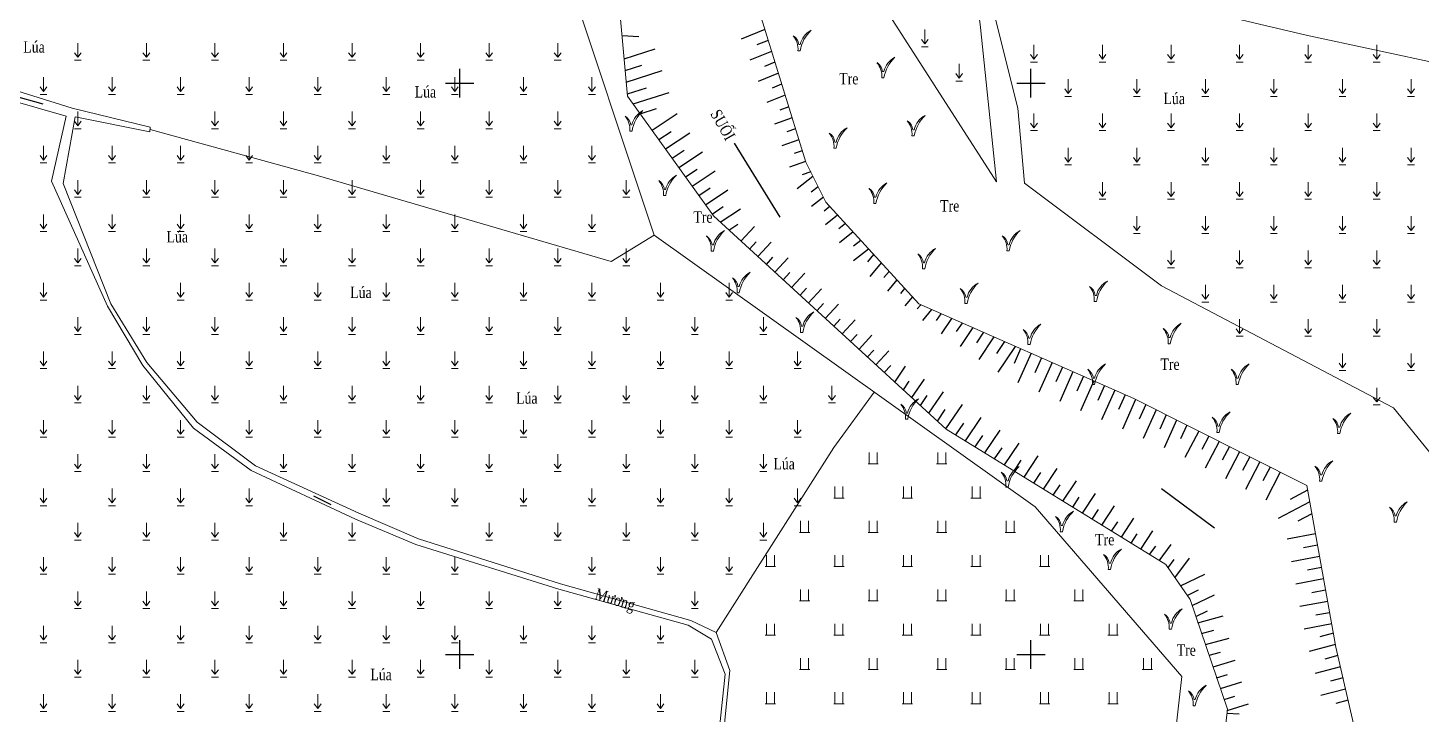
# Model space of a CAD drawing. Header units: metres. Extents: x 585499 to 586851, y 1565849 to 1566901.
# Drawn here: x 586262.2 to 586384.1, y 1566494.8 to 1566554.8 of the extents above; entities that cross this region are included whole.
import ezdxf

# ---------------------------------------------------------------- set-up
doc = ezdxf.new("R2010")
doc.units = ezdxf.units.M
for name, color, linetype, lineweight in [('duong bo', 97, 'Continuous', 0), ('Ghi chu', 2, 'Continuous', 5), ('text', 7, 'Continuous', 0), ('ThucVat', 90, 'Continuous', 0), ('thuy van', 111, 'Continuous', 0)]:
    doc.layers.add(name, color=color, linetype=linetype, lineweight=lineweight)
doc.layers.add('K_HUNG', color=7, linetype='Continuous')
doc.layers.add('taluy', color=15, linetype='Continuous')
doc.styles.add('ghi chu', font='times.ttf', dxfattribs={"height": 1})
doc.styles.get("Standard").update_dxf_attribs({"font": 'simplex.shx'})
doc.linetypes.add('B_DAP_CAO2', pattern='A,0.2,[130,ltypeshp.shx,S=0.75,R=0,X=0,Y=-0.75],1.2,[130,ltypeshp.shx,S=0.25,R=0,X=0,Y=-0.25],1', length=2.4)
doc.linetypes.add('TAluy-500N', pattern='A,0.667,[130,ltypeshp.shx,S=-0.25,R=0,X=0.25,Y=-0.25],0.333', length=1)
doc.dimstyles.get("Standard").update_dxf_attribs({"dimtxt": 0.18, "dimasz": 0.18, "dimexe": 0.18, "dimexo": 0.0625, "dimgap": 0.09, "dimtad": 0, "dimtih": 1, "dimtoh": 1, "dimdec": 4, "dimzin": 0, "dimdsep": 46, "dimtxsty": 'Standard', "dimcen": 0.09, "dimadec": 0, "dimazin": 0, "dimtfac": 1, "dimtdec": 4, "dimtofl": 0, "dimtmove": 0, "dimatfit": 3, "dimfxl": 1, "dimtolj": 1, "dimtzin": 0, "dimarcsym": 0})

# ---------------------------------------------------------------- blocks, each defined once
blk = doc.blocks.new('fdsa')
at = {"layer": 'ThucVat', "color": 8}
for p, q in [((586981.43, 1565459.99), (586981.43, 1565458.99)), ((586982.13, 1565459.99), (586982.13, 1565458.99))]:
    blk.add_line(p, q, dxfattribs=at)
blk.add_lwpolyline([(586981.33, 1565458.99), (586982.23, 1565458.99)], dxfattribs=at)
blk = doc.blocks.new('aa')
at = {"layer": 'ThucVat', "color": 8}
for p, q in [((586849.35, 1565409.62), (586849.35, 1565410.87)), ((586849.35, 1565409.62), (586849.05, 1565410.02)), ((586849.35, 1565409.62), (586849.65, 1565410.02)), ((586849.05, 1565409.37), (586849.65, 1565409.37))]:
    blk.add_line(p, q, dxfattribs=at)
blk = doc.blocks.new('tre')
at = {"layer": 'Ghi chu', "color": 8}
blk.add_line((-0.46, 2.17), (-0.03, 2.17), dxfattribs=at)
at = {"layer": 'Ghi chu'}
blk.add_line((-0.78, 0), (0, 0), dxfattribs=at)
at = {"layer": 'Ghi chu', "color": 8}
for centre, major_axis, start_param, end_param in [((-4.77, 1.61), (3.08, 3.08), 5.627469, 6.498728), ((-7.85, 0.69), (-5.02, 5.02), 3.830367, 4.628632), ((7.57, 0.31), (-5.53, 5.53), -0.284539, 0.544452), ((12.59, -2.1), (-9.02, 9.02), -0.027251, 0.620222)]:
    blk.add_ellipse(centre, major_axis=major_axis, ratio=1, start_param=start_param, end_param=end_param, dxfattribs=at)

msp = doc.modelspace()

# ---------------------------------------------------------------- linework, layer by layer
at = {"layer": 'duong bo', "color": 8, "elevation": 14.25}
for points in [[(586346.98, 1566541.36), (586336.07, 1566558.39), (586335.96, 1566584.8), (586347.79, 1566601.64), (586348.81, 1566612.35), (586344.08, 1566644.25), (586339.7, 1566670.9), (586339.59, 1566687.54), (586350.52, 1566688.17)], [(586319.31, 1566660.74), (586319.64, 1566656.94), (586327.71, 1566637.5), (586322.05, 1566616.53), (586301.93, 1566613.95), (586299.66, 1566606.95), (586291.01, 1566597.59), (586309.01, 1566560.84), (586317.01, 1566536.7), (586350.38, 1566512.93), (586363.21, 1566498.07), (586363.21, 1566498.07)], [(586347.1, 1566560.59), (586374.08, 1566554.21), (586392.03, 1566550.36)], [(586313.25, 1566534.4), (586287.64, 1566541.88), (586272.9, 1566545.94)], [(586349.43, 1566541.25), (586361.42, 1566532.26), (586381.72, 1566521.59), (586390.76, 1566510.48), (586395.68, 1566506.43)], [(586313.25, 1566534.4), (586317.01, 1566536.7)], [(586322.44, 1566501.92), (586332.76, 1566518.11), (586336.29, 1566522.97)], [(586352.21, 1566470.91), (586362.19, 1566489.06), (586363.21, 1566498.07)]]:
    msp.add_lwpolyline(points, dxfattribs=at)
at = {"layer": 'duong bo', "color": 8, "linetype": 'B_DAP_CAO2', "elevation": 14.25}
for points in [[(586350.52, 1566688.17), (586352.03, 1566646.39), (586353.63, 1566625.37), (586354.48, 1566621.83), (586357.63, 1566618.27), (586356.1, 1566589.3), (586345.38, 1566562.03), (586345, 1566559.65), (586345.58, 1566554.88), (586346.98, 1566541.36)], [(586349.43, 1566541.25), (586348.84, 1566547.83), (586346.9, 1566555.6), (586346.63, 1566558.86), (586347.39, 1566561.66), (586356.52, 1566582.36), (586359.15, 1566589.06), (586360.75, 1566615.84), (586361.37, 1566620.88), (586361.48, 1566621.4)]]:
    msp.add_lwpolyline(points, dxfattribs=at)
at = {"layer": 'K_HUNG', "color": 8}
for p, q in [((586300, 1566548.75), (586300, 1566551.25)), ((586350, 1566548.75), (586350, 1566551.25)), ((586298.75, 1566550), (586301.25, 1566550)), ((586348.75, 1566550), (586351.25, 1566550)), ((586300, 1566498.75), (586300, 1566501.25)), ((586350, 1566498.75), (586350, 1566501.25)), ((586298.75, 1566500), (586301.25, 1566500)), ((586348.75, 1566500), (586351.25, 1566500))]:
    msp.add_line(p, q, dxfattribs=at)
at = {"layer": 'taluy', "color": 8}
for p, q in [((586326.7, 1566554.71), (586324.63, 1566553.87)), ((586314.21, 1566554.17), (586315.68, 1566554.08)), ((586327, 1566553.75), (586326, 1566553.35)), ((586314.39, 1566552.13), (586317.12, 1566553)), ((586327.29, 1566552.79), (586325.38, 1566552.02)), ((586314.49, 1566551.11), (586315.95, 1566551.58)), ((586314.58, 1566550.1), (586317.72, 1566551.1)), ((586327.59, 1566551.83), (586326.67, 1566551.46)), ((586327.89, 1566550.87), (586326.12, 1566550.16)), ((586328.18, 1566549.91), (586327.34, 1566549.57)), ((586314.68, 1566549.08), (586316.35, 1566549.61)), ((586315.19, 1566548.19), (586318.33, 1566549.19)), ((586328.48, 1566548.95), (586326.87, 1566548.31)), ((586315.8, 1566547.33), (586317.22, 1566547.79)), ((586316.84, 1566545.88), (586319.04, 1566547.34)), ((586328.8, 1566547.92), (586328.01, 1566547.64)), ((586329.09, 1566546.96), (586327.55, 1566546.42)), ((586317.43, 1566545.06), (586318.51, 1566545.78)), ((586318.01, 1566544.25), (586320.15, 1566545.67)), ((586329.69, 1566545.05), (586328.2, 1566544.53)), ((586329.39, 1566546.01), (586328.63, 1566545.74)), ((586318.59, 1566543.43), (586319.65, 1566544.14)), ((586319.17, 1566542.62), (586321.25, 1566544)), ((586329.98, 1566544.09), (586329.26, 1566543.84)), ((586319.76, 1566541.81), (586320.78, 1566542.49)), ((586330.28, 1566543.14), (586328.86, 1566542.65)), ((586320.34, 1566540.99), (586322.36, 1566542.34)), ((586330.92, 1566541.84), (586329.55, 1566540.77)), ((586330.72, 1566542.23), (586329.96, 1566541.97)), ((586320.92, 1566540.18), (586321.92, 1566540.84)), ((586321.5, 1566539.37), (586323.47, 1566540.67)), ((586331.38, 1566540.93), (586330.77, 1566540.46)), ((586331.84, 1566540.02), (586330.78, 1566539.2)), ((586322.09, 1566538.55), (586323.05, 1566539.2)), ((586322.81, 1566537.83), (586324.57, 1566539.01)), ((586332.41, 1566539.2), (586331.9, 1566538.8)), ((586323.57, 1566537.14), (586324.35, 1566537.65)), ((586333.08, 1566538.46), (586332.01, 1566537.62)), ((586333.76, 1566537.72), (586333.19, 1566537.27)), ((586324.62, 1566536.17), (586325.81, 1566537.45)), ((586334.44, 1566536.98), (586333.24, 1566536.04)), ((586325.36, 1566535.49), (586325.95, 1566536.13)), ((586326.1, 1566534.82), (586327.27, 1566536.09)), ((586335.79, 1566535.49), (586334.47, 1566534.46)), ((586335.11, 1566536.23), (586334.48, 1566535.74)), ((586326.84, 1566534.14), (586327.42, 1566534.78)), ((586327.57, 1566533.47), (586328.74, 1566534.73)), ((586336.22, 1566535.02), (586335.68, 1566534.37)), ((586336.9, 1566534.28), (586335.9, 1566533.08)), ((586328.31, 1566532.79), (586328.89, 1566533.42)), ((586329.05, 1566532.12), (586330.21, 1566533.37)), ((586337.58, 1566533.53), (586337.13, 1566532.99)), ((586338.26, 1566532.79), (586337.44, 1566531.8)), ((586329.79, 1566531.44), (586330.36, 1566532.07)), ((586330.52, 1566530.77), (586331.68, 1566532.01)), ((586338.94, 1566532.04), (586338.57, 1566531.6)), ((586331.26, 1566530.09), (586331.84, 1566530.71)), ((586332, 1566529.42), (586333.15, 1566530.65)), ((586339.62, 1566531.3), (586338.97, 1566530.52)), ((586340.35, 1566530.61), (586340.04, 1566530.24)), ((586341.3, 1566530.19), (586340.5, 1566529.23)), ((586332.74, 1566528.74), (586333.31, 1566529.36)), ((586333.47, 1566528.07), (586334.61, 1566529.3)), ((586342.11, 1566529.83), (586341.7, 1566529.23)), ((586343.04, 1566529.42), (586342.13, 1566528.07)), ((586343.97, 1566529.01), (586343.46, 1566528.26)), ((586334.21, 1566527.39), (586334.78, 1566528)), ((586334.95, 1566526.72), (586336.08, 1566527.94)), ((586344.9, 1566528.61), (586343.79, 1566526.95)), ((586345.83, 1566528.2), (586345.22, 1566527.29)), ((586346.76, 1566527.79), (586345.44, 1566525.83)), ((586335.69, 1566526.04), (586336.25, 1566526.65)), ((586336.43, 1566525.36), (586337.55, 1566526.58)), ((586347.69, 1566527.38), (586346.98, 1566526.33)), ((586348.62, 1566526.97), (586347.1, 1566524.72)), ((586349.09, 1566526.76), (586348.52, 1566525.47)), ((586350.01, 1566526.36), (586348.86, 1566523.78)), ((586350.93, 1566525.96), (586350.35, 1566524.66)), ((586351.84, 1566525.55), (586350.69, 1566522.97)), ((586337.16, 1566524.69), (586337.72, 1566525.3)), ((586338.09, 1566523.84), (586339.03, 1566525.23)), ((586339.58, 1566522.48), (586340.68, 1566524.11)), ((586352.76, 1566525.15), (586352.18, 1566523.86)), ((586353.67, 1566524.75), (586352.52, 1566522.15)), ((586354.59, 1566524.35), (586354.01, 1566523.05)), ((586338.83, 1566523.16), (586339.34, 1566523.92)), ((586341.07, 1566521.11), (586342.34, 1566522.99)), ((586355.5, 1566523.94), (586354.34, 1566521.34)), ((586356.42, 1566523.54), (586355.84, 1566522.24)), ((586357.33, 1566523.14), (586356.17, 1566520.53)), ((586340.32, 1566521.8), (586340.92, 1566522.67)), ((586342.56, 1566519.75), (586344, 1566521.87)), ((586358.25, 1566522.74), (586357.67, 1566521.43)), ((586359.16, 1566522.33), (586358, 1566519.71)), ((586360.05, 1566521.87), (586359.48, 1566520.59)), ((586341.81, 1566520.43), (586342.49, 1566521.43)), ((586344.26, 1566518.69), (586345.65, 1566520.75)), ((586360.95, 1566521.42), (586359.82, 1566518.9)), ((586361.84, 1566520.97), (586361.29, 1566519.73)), ((586362.74, 1566520.52), (586361.65, 1566518.08)), ((586343.41, 1566519.22), (586344.12, 1566520.26)), ((586345.96, 1566517.64), (586347.31, 1566519.63)), ((586363.63, 1566520.07), (586363.1, 1566518.88)), ((586364.68, 1566519.55), (586363.47, 1566517.25)), ((586345.11, 1566518.17), (586345.79, 1566519.18)), ((586346.81, 1566517.12), (586347.47, 1566518.09)), ((586347.67, 1566516.59), (586348.96, 1566518.5)), ((586365.57, 1566519.1), (586364.96, 1566517.94)), ((586366.46, 1566518.65), (586365.24, 1566516.32)), ((586367.36, 1566518.2), (586366.74, 1566517.02)), ((586348.52, 1566516.06), (586349.15, 1566517)), ((586349.4, 1566515.52), (586350.62, 1566517.39)), ((586368.25, 1566517.75), (586367.01, 1566515.38)), ((586369.14, 1566517.3), (586368.52, 1566516.11)), ((586370.04, 1566516.85), (586368.77, 1566514.45)), ((586350.25, 1566514.99), (586350.85, 1566515.92)), ((586351.1, 1566514.47), (586352.3, 1566516.29)), ((586370.93, 1566516.4), (586370.3, 1566515.19)), ((586371.82, 1566515.95), (586370.54, 1566513.52)), ((586351.95, 1566513.94), (586352.54, 1566514.84)), ((586352.8, 1566513.41), (586353.97, 1566515.2)), ((586374.21, 1566514.38), (586372.69, 1566513.58)), ((586353.65, 1566512.89), (586354.23, 1566513.77)), ((586354.51, 1566512.36), (586355.64, 1566514.1)), ((586374.4, 1566513.35), (586371.62, 1566511.9)), ((586355.36, 1566511.84), (586355.92, 1566512.7)), ((586356.21, 1566511.31), (586357.32, 1566513.01)), ((586357.91, 1566510.26), (586358.99, 1566511.92)), ((586374.59, 1566512.32), (586373.34, 1566511.66)), ((586357.06, 1566510.79), (586357.61, 1566511.62)), ((586359.61, 1566509.21), (586360.67, 1566510.82)), ((586358.76, 1566509.74), (586359.29, 1566510.55)), ((586360.37, 1566508.74), (586360.92, 1566509.49)), ((586361.22, 1566508.21), (586362.28, 1566509.63)), ((586374.9, 1566510.55), (586372.43, 1566510.08)), ((586375.08, 1566509.57), (586373.85, 1566509.33)), ((586361.99, 1566507.57), (586362.54, 1566508.31)), ((586362.6, 1566506.7), (586363.88, 1566508.44)), ((586375.26, 1566508.58), (586372.8, 1566508.12)), ((586363.08, 1566506.01), (586365.21, 1566507.02)), ((586375.44, 1566507.6), (586374.21, 1566507.37)), ((586375.61, 1566506.61), (586373.17, 1566506.15)), ((586363.66, 1566505.17), (586364.65, 1566505.65)), ((586364.1, 1566504.28), (586366.07, 1566505.22)), ((586375.97, 1566504.64), (586373.54, 1566504.19)), ((586375.79, 1566505.63), (586374.57, 1566505.4)), ((586364.42, 1566503.32), (586365.46, 1566503.82)), ((586364.61, 1566502.78), (586366.83, 1566503.37)), ((586376.14, 1566503.66), (586374.93, 1566503.43)), ((586376.32, 1566502.68), (586373.91, 1566502.22)), ((586364.93, 1566501.83), (586366.01, 1566502.12)), ((586365.26, 1566500.88), (586367.34, 1566501.44)), ((586376.47, 1566501.86), (586375.28, 1566501.55)), ((586365.58, 1566499.93), (586366.59, 1566500.2)), ((586376.65, 1566500.87), (586374.35, 1566500.27)), ((586376.86, 1566499.9), (586375.73, 1566499.6)), ((586365.93, 1566498.91), (586367.87, 1566499.51)), ((586377.08, 1566498.92), (586374.86, 1566498.34)), ((586366.25, 1566497.97), (586367.21, 1566498.26)), ((586366.58, 1566497.02), (586368.46, 1566497.6)), ((586377.31, 1566497.95), (586376.21, 1566497.66)), ((586366.9, 1566496.07), (586367.83, 1566496.36)), ((586377.53, 1566496.97), (586375.37, 1566496.4)), ((586367.15, 1566494.87), (586368.23, 1566494.8)), ((586367.18, 1566495.11), (586369.05, 1566495.69)), ((586377.75, 1566495.99), (586376.69, 1566495.72))]:
    msp.add_line(p, q, dxfattribs=at)
at = {"layer": 'thuy van', "color": 8, "elevation": 14.25}
for points in [[(586366.67, 1566490.64), (586367.19, 1566495.21), (586363.92, 1566504.8), (586361.79, 1566507.87), (586342.58, 1566519.73), (586322.21, 1566538.38), (586314.69, 1566548.88), (586313.4, 1566562.98), (586306.89, 1566575.45), (586303.39, 1566580.61), (586299.77, 1566585.94), (586298.08, 1566595.87), (586298.42, 1566602.22), (586300.58, 1566606.58), (586305.82, 1566607.02), (586322.72, 1566605.97), (586331.46, 1566606.21), (586332.74, 1566606.83), (586333.07, 1566610.56), (586331.31, 1566626.25)], [(586379.83, 1566486.95), (586376.69, 1566500.63), (586376.69, 1566500.63), (586376.69, 1566500.63), (586374.14, 1566514.78), (586359.01, 1566522.4), (586340.19, 1566530.68), (586332.05, 1566539.58), (586330.29, 1566543.1), (586326.15, 1566556.5), (586320.89, 1566572.03), (586318.07, 1566582.9), (586325.33, 1566592.11), (586334.69, 1566596.23), (586342.19, 1566600.15), (586345.8, 1566607.3), (586344.21, 1566621.11)]]:
    msp.add_lwpolyline(points, dxfattribs=at)
at = {"layer": 'thuy van', "color": 8, "linetype": 'TAluy-500N', "elevation": 14.25}
for points in [[(586322.33, 1566489.72), (586323.25, 1566498.29), (586322.04, 1566501.34), (586319.99, 1566502.56), (586308.67, 1566505.72), (586296.17, 1566509.64), (586290.87, 1566511.83), (586281.76, 1566516.11), (586276.7, 1566519.8), (586272.27, 1566525.28), (586269.18, 1566530.48), (586264.28, 1566541.42), (586265.56, 1566547.13), (586239.74, 1566554.52)], [(586322.33, 1566489.72), (586323.25, 1566498.29), (586322.04, 1566501.34), (586319.99, 1566502.56), (586308.67, 1566505.72), (586296.17, 1566509.64), (586290.87, 1566511.83), (586281.76, 1566516.11), (586276.7, 1566519.8), (586272.27, 1566525.28), (586269.18, 1566530.48), (586264.28, 1566541.42), (586265.56, 1566547.13), (586239.74, 1566554.52)], [(586253.77, 1566551.68), (586266.08, 1566547.82), (586272.92, 1566546.15), (586272.89, 1566545.74), (586266.35, 1566547.06), (586265.31, 1566541.23), (586269.46, 1566530.68), (586272.63, 1566525.55), (586277.02, 1566520.34), (586282.14, 1566516.51), (586291.18, 1566512.36), (586296.41, 1566510.11), (586308.81, 1566506.17), (586320.22, 1566502.97), (586322.44, 1566501.92), (586323.63, 1566498.6), (586322.74, 1566489.59)], [(586253.77, 1566551.68), (586266.08, 1566547.82), (586272.92, 1566546.15), (586272.89, 1566545.74), (586266.35, 1566547.06), (586265.31, 1566541.23), (586269.46, 1566530.68), (586272.63, 1566525.55), (586277.02, 1566520.34), (586282.14, 1566516.51), (586291.18, 1566512.36), (586296.41, 1566510.11), (586308.81, 1566506.17), (586320.22, 1566502.97), (586322.44, 1566501.92), (586323.63, 1566498.6), (586322.74, 1566489.59)]]:
    msp.add_lwpolyline(points, dxfattribs=at)

# ---------------------------------------------------------------- block references
at = {"layer": 'ThucVat', "color": 8, "xscale": 0.25, "yscale": 0.25, "zscale": 0.25}
for p in [(586329.8, 1566552.84), (586337.13, 1566550.48), (586315.08, 1566545.81), (586332.95, 1566544.31), (586339.78, 1566545.39), (586318.03, 1566540.16), (586336.43, 1566539.48), (586322.21, 1566535.31), (586348.09, 1566535.32), (586340.7, 1566533.75), (586324.47, 1566531.66), (586355.73, 1566530.89), (586344.41, 1566530.72), (586330.03, 1566528.19), (586362.19, 1566527.2), (586349.92, 1566527.13), (586355.57, 1566523.64), (586368.14, 1566523.64), (586339.21, 1566520.59), (586366.47, 1566519.44), (586377.03, 1566519.34), (586375.46, 1566515.17), (586348, 1566514.65), (586381.98, 1566511.58), (586352.76, 1566510.75), (586356.96, 1566507.44), (586362.29, 1566502.21), (586364.38, 1566495.51)]:
    msp.add_blockref('tre', p, dxfattribs=at)
at = {"layer": 'ThucVat', "color": 8}
for name, p in [('aa', (-508.64, 1143.82, 14.25)), ('aa', (-582.77, 1142.65)), ('aa', (-576.77, 1142.65)), ('aa', (-570.77, 1142.65)), ('aa', (-564.77, 1142.65)), ('aa', (-558.77, 1142.65)), ('aa', (-552.77, 1142.65)), ('aa', (-546.77, 1142.65)), ('aa', (-540.77, 1142.65)), ('aa', (-499.09, 1142.48)), ('aa', (-493.09, 1142.48)), ('aa', (-487.09, 1142.48)), ('aa', (-481.09, 1142.48)), ('aa', (-475.09, 1142.48)), ('aa', (-469.09, 1142.48)), ('aa', (-505.64, 1140.82, 14.25)), ('aa', (-585.77, 1139.65)), ('aa', (-579.77, 1139.65)), ('aa', (-573.77, 1139.65)), ('aa', (-567.77, 1139.65)), ('aa', (-561.77, 1139.65)), ('aa', (-555.77, 1139.65)), ('aa', (-549.77, 1139.65)), ('aa', (-543.77, 1139.65)), ('aa', (-537.77, 1139.65)), ('aa', (-496.09, 1139.48)), ('aa', (-490.09, 1139.48)), ('aa', (-484.09, 1139.48)), ('aa', (-478.09, 1139.48)), ('aa', (-472.09, 1139.48)), ('aa', (-466.09, 1139.48)), ('aa', (-582.77, 1136.65)), ('aa', (-570.77, 1136.65)), ('aa', (-564.77, 1136.65)), ('aa', (-558.77, 1136.65)), ('aa', (-552.77, 1136.65)), ('aa', (-546.77, 1136.65)), ('aa', (-540.77, 1136.65)), ('aa', (-499.09, 1136.48)), ('aa', (-493.09, 1136.48)), ('aa', (-487.09, 1136.48)), ('aa', (-481.09, 1136.48)), ('aa', (-475.09, 1136.48)), ('aa', (-469.09, 1136.48)), ('aa', (-585.77, 1133.65)), ('aa', (-579.77, 1133.65)), ('aa', (-573.77, 1133.65)), ('aa', (-567.77, 1133.65)), ('aa', (-561.77, 1133.65)), ('aa', (-555.77, 1133.65)), ('aa', (-549.77, 1133.65)), ('aa', (-543.77, 1133.65)), ('aa', (-537.77, 1133.65)), ('aa', (-496.09, 1133.48)), ('aa', (-490.09, 1133.48)), ('aa', (-484.09, 1133.48)), ('aa', (-478.09, 1133.48)), ('aa', (-472.09, 1133.48)), ('aa', (-466.09, 1133.48)), ('aa', (-582.77, 1130.65)), ('aa', (-576.77, 1130.65)), ('aa', (-570.77, 1130.65)), ('aa', (-564.77, 1130.65)), ('aa', (-558.77, 1130.65)), ('aa', (-552.77, 1130.65)), ('aa', (-546.77, 1130.65)), ('aa', (-540.77, 1130.65)), ('aa', (-534.77, 1130.65)), ('aa', (-493.09, 1130.48)), ('aa', (-487.09, 1130.48)), ('aa', (-481.09, 1130.48)), ('aa', (-475.09, 1130.48)), ('aa', (-469.09, 1130.48)), ('aa', (-585.77, 1127.65)), ('aa', (-579.77, 1127.65)), ('aa', (-573.77, 1127.65)), ('aa', (-567.77, 1127.65)), ('aa', (-561.77, 1127.65)), ('aa', (-555.77, 1127.65)), ('aa', (-549.77, 1127.65)), ('aa', (-543.77, 1127.65)), ('aa', (-537.77, 1127.65)), ('aa', (-490.09, 1127.48)), ('aa', (-484.09, 1127.48)), ('aa', (-478.09, 1127.48)), ('aa', (-472.09, 1127.48)), ('aa', (-466.09, 1127.48)), ('aa', (-582.77, 1124.65)), ('aa', (-576.77, 1124.65)), ('aa', (-570.77, 1124.65)), ('aa', (-564.77, 1124.65)), ('aa', (-558.77, 1124.65)), ('aa', (-552.77, 1124.65)), ('aa', (-546.77, 1124.65)), ('aa', (-540.77, 1124.65)), ('aa', (-534.77, 1124.65)), ('aa', (-487.09, 1124.48)), ('aa', (-481.09, 1124.48)), ('aa', (-475.09, 1124.48)), ('aa', (-469.09, 1124.48)), ('aa', (-585.77, 1121.65)), ('aa', (-573.77, 1121.65)), ('aa', (-567.77, 1121.65)), ('aa', (-561.77, 1121.65)), ('aa', (-555.77, 1121.65)), ('aa', (-549.77, 1121.65)), ('aa', (-543.77, 1121.65)), ('aa', (-537.77, 1121.65)), ('aa', (-531.77, 1121.65)), ('aa', (-525.77, 1121.65)), ('aa', (-484.09, 1121.48)), ('aa', (-478.09, 1121.48)), ('aa', (-472.09, 1121.48)), ('aa', (-466.09, 1121.48)), ('aa', (-582.77, 1118.65)), ('aa', (-576.77, 1118.65)), ('aa', (-570.77, 1118.65)), ('aa', (-564.77, 1118.65)), ('aa', (-558.77, 1118.65)), ('aa', (-552.77, 1118.65)), ('aa', (-546.77, 1118.65)), ('aa', (-540.77, 1118.65)), ('aa', (-534.77, 1118.65)), ('aa', (-528.77, 1118.65)), ('aa', (-522.77, 1118.65)), ('aa', (-481.09, 1118.48)), ('aa', (-475.09, 1118.48)), ('aa', (-469.09, 1118.48)), ('aa', (-585.77, 1115.65)), ('aa', (-579.77, 1115.65)), ('aa', (-573.77, 1115.65)), ('aa', (-567.77, 1115.65)), ('aa', (-561.77, 1115.65)), ('aa', (-555.77, 1115.65)), ('aa', (-549.77, 1115.65)), ('aa', (-543.77, 1115.65)), ('aa', (-537.77, 1115.65)), ('aa', (-531.77, 1115.65)), ('aa', (-525.77, 1115.65)), ('aa', (-519.77, 1115.65)), ('aa', (-472.09, 1115.48)), ('aa', (-466.09, 1115.48)), ('aa', (-582.77, 1112.65)), ('aa', (-576.77, 1112.65)), ('aa', (-570.77, 1112.65)), ('aa', (-564.77, 1112.65)), ('aa', (-558.77, 1112.65)), ('aa', (-552.77, 1112.65)), ('aa', (-546.77, 1112.65)), ('aa', (-540.77, 1112.65)), ('aa', (-534.77, 1112.65)), ('aa', (-528.77, 1112.65)), ('aa', (-522.77, 1112.65)), ('aa', (-516.77, 1112.65)), ('aa', (-469.09, 1112.48)), ('aa', (-585.77, 1109.65)), ('aa', (-579.77, 1109.65)), ('aa', (-573.77, 1109.65)), ('aa', (-567.77, 1109.65)), ('aa', (-561.77, 1109.65)), ('aa', (-555.77, 1109.65)), ('aa', (-549.77, 1109.65)), ('aa', (-543.77, 1109.65)), ('aa', (-537.77, 1109.65)), ('aa', (-531.77, 1109.65)), ('aa', (-525.77, 1109.65)), ('aa', (-519.77, 1109.65)), ('aa', (-582.77, 1106.65)), ('aa', (-576.77, 1106.65)), ('aa', (-570.77, 1106.65)), ('aa', (-564.77, 1106.65)), ('aa', (-558.77, 1106.65)), ('aa', (-552.77, 1106.65)), ('aa', (-546.77, 1106.65)), ('aa', (-540.77, 1106.65)), ('aa', (-534.77, 1106.65)), ('aa', (-528.77, 1106.65)), ('aa', (-522.77, 1106.65)), ('fdsa', (-645.59, 1057.7)), ('fdsa', (-639.59, 1057.7)), ('aa', (-585.77, 1103.65)), ('aa', (-579.77, 1103.65)), ('aa', (-573.77, 1103.65)), ('aa', (-567.77, 1103.65)), ('aa', (-555.77, 1103.65)), ('aa', (-549.77, 1103.65)), ('aa', (-543.77, 1103.65)), ('aa', (-537.77, 1103.65)), ('aa', (-531.77, 1103.65)), ('aa', (-525.77, 1103.65)), ('aa', (-519.77, 1103.65)), ('fdsa', (-648.59, 1054.7)), ('fdsa', (-642.59, 1054.7)), ('fdsa', (-636.59, 1054.7)), ('aa', (-582.77, 1100.65)), ('aa', (-576.77, 1100.65)), ('aa', (-570.77, 1100.65)), ('aa', (-564.77, 1100.65)), ('aa', (-558.77, 1100.65)), ('aa', (-546.77, 1100.65)), ('aa', (-540.77, 1100.65)), ('aa', (-534.77, 1100.65)), ('aa', (-528.77, 1100.65)), ('aa', (-522.77, 1100.65)), ('fdsa', (-651.59, 1051.7)), ('fdsa', (-645.59, 1051.7)), ('fdsa', (-639.59, 1051.7)), ('fdsa', (-633.59, 1051.7)), ('aa', (-585.77, 1097.65)), ('aa', (-579.77, 1097.65)), ('aa', (-573.77, 1097.65)), ('aa', (-567.77, 1097.65)), ('aa', (-561.77, 1097.65)), ('aa', (-555.77, 1097.65)), ('aa', (-549.77, 1097.65)), ('aa', (-537.77, 1097.65)), ('aa', (-531.77, 1097.65)), ('aa', (-525.77, 1097.65)), ('fdsa', (-654.59, 1048.7)), ('fdsa', (-654.59, 1048.7)), ('fdsa', (-648.59, 1048.7)), ('fdsa', (-642.59, 1048.7)), ('fdsa', (-636.59, 1048.7)), ('fdsa', (-630.59, 1048.7)), ('aa', (-582.77, 1094.65)), ('aa', (-576.77, 1094.65)), ('aa', (-570.77, 1094.65)), ('aa', (-564.77, 1094.65)), ('aa', (-558.77, 1094.65)), ('aa', (-552.77, 1094.65)), ('aa', (-546.77, 1094.65)), ('aa', (-540.77, 1094.65)), ('aa', (-528.77, 1094.65)), ('fdsa', (-651.59, 1045.7)), ('fdsa', (-645.59, 1045.7)), ('fdsa', (-639.59, 1045.7)), ('fdsa', (-633.59, 1045.7)), ('fdsa', (-627.59, 1045.7)), ('aa', (-585.77, 1091.65)), ('aa', (-579.77, 1091.65)), ('aa', (-573.77, 1091.65)), ('aa', (-567.77, 1091.65)), ('aa', (-561.77, 1091.65)), ('aa', (-555.77, 1091.65)), ('aa', (-549.77, 1091.65)), ('aa', (-543.77, 1091.65)), ('aa', (-537.77, 1091.65)), ('aa', (-531.77, 1091.65)), ('fdsa', (-654.59, 1042.7)), ('fdsa', (-654.59, 1042.7)), ('fdsa', (-648.59, 1042.7)), ('fdsa', (-642.59, 1042.7)), ('fdsa', (-636.59, 1042.7)), ('fdsa', (-630.59, 1042.7)), ('fdsa', (-624.59, 1042.7)), ('aa', (-582.77, 1088.65)), ('aa', (-576.77, 1088.65)), ('aa', (-570.77, 1088.65)), ('aa', (-564.77, 1088.65)), ('aa', (-558.77, 1088.65)), ('aa', (-552.77, 1088.65)), ('aa', (-546.77, 1088.65)), ('aa', (-540.77, 1088.65)), ('aa', (-534.77, 1088.65)), ('aa', (-528.77, 1088.65)), ('fdsa', (-651.59, 1039.7)), ('fdsa', (-645.59, 1039.7)), ('fdsa', (-639.59, 1039.7)), ('fdsa', (-633.59, 1039.7)), ('fdsa', (-627.59, 1039.7)), ('fdsa', (-621.59, 1039.7)), ('aa', (-585.77, 1085.65)), ('aa', (-579.77, 1085.65)), ('aa', (-573.77, 1085.65)), ('aa', (-567.77, 1085.65)), ('aa', (-561.77, 1085.65)), ('aa', (-555.77, 1085.65)), ('aa', (-549.77, 1085.65)), ('aa', (-543.77, 1085.65)), ('aa', (-537.77, 1085.65)), ('aa', (-531.77, 1085.65)), ('fdsa', (-654.59, 1036.7)), ('fdsa', (-654.59, 1036.7)), ('fdsa', (-648.59, 1036.7)), ('fdsa', (-642.59, 1036.7)), ('fdsa', (-636.59, 1036.7)), ('fdsa', (-630.59, 1036.7)), ('fdsa', (-624.59, 1036.7))]:
    msp.add_blockref(name, p, dxfattribs=at)

# ---------------------------------------------------------------- texts
at = {"layer": 'text', "color": 8, "style": 'ghi chu', "width": 0.8}
for s, p in [('Lúa', (586261.81, 1566552.68, 14.25)), ('Lúa', (586296.06, 1566548.75, 14.25)), ('Tre', (586333.22, 1566549.9, 14.25)), ('Lúa', (586361.6, 1566548.17, 14.25)), ('Tre', (586320.45, 1566537.79, 14.25)), ('Tre', (586342.05, 1566538.77, 14.25)), ('Lúa', (586274.35, 1566536.06, 14.25)), ('Lúa', (586290.42, 1566531.2, 14.25)), ('Tre', (586361.33, 1566524.91, 14.25)), ('Lúa', (586304.94, 1566521.95, 14.25)), ('Lúa', (586327.46, 1566516.2, 14.25)), ('Tre', (586355.62, 1566509.56, 14.25)), ('Tre', (586362.75, 1566499.89, 14.25)), ('Lúa', (586292.18, 1566497.75, 14.25))]:
    msp.add_text(s, height=1, dxfattribs=at).set_placement(p)
for s, rotation, p in [('SUỐI', 299.8363, (586321.9, 1566547.33, 14.25)), ('Mương', 342.8568, (586311.76, 1566504.87, 14.25))]:
    msp.add_text(s, height=1, rotation=rotation, dxfattribs=at).set_placement(p)

# ---------------------------------------------------------------- leaders
at = {"layer": 'thuy van', "color": 8}
for points in [[(586263.56, 1566548.18, 14.25), (586260.84, 1566548.92, 14.25)], [(586263.56, 1566548.18, 14.25), (586260.84, 1566548.92, 14.25)], [(586328.05, 1566538.28, 14.25), (586324.06, 1566544.76, 14.25)], [(586328.05, 1566538.28, 14.25), (586324.06, 1566544.76, 14.25)], [(586366.06, 1566511.05, 14.25), (586361.41, 1566514.49, 14.25)], [(586366.06, 1566511.05, 14.25), (586361.41, 1566514.49, 14.25)], [(586288.75, 1566513.1, 14.25), (586287.23, 1566513.86, 14.25)], [(586288.75, 1566513.1, 14.25), (586287.23, 1566513.86, 14.25)]]:
    msp.add_leader(points, dimstyle='Standard', dxfattribs=at)

doc.saveas('drawing.dxf')
